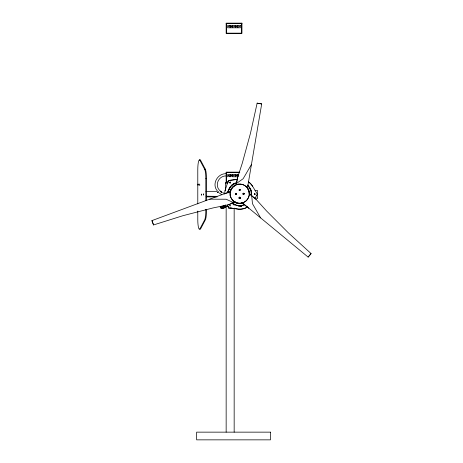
<?xml version="1.0" encoding="UTF-8"?>
<svg xmlns="http://www.w3.org/2000/svg" width="463" height="463" viewBox="0 0 463 463"><rect width="100%" height="100%" fill="white"/><g stroke="black" fill="none" stroke-linecap="round" stroke-linejoin="round"><path stroke-width="0.69" d="M239.215 189.737C238.705 190.588 240.395 189.5 239.626 189.697M239.273 197.423L239.296 197.996M243.098 193.551L243.046 194.2M244.007 193.586L243.972 194.159L243.741 193.708M228.635 26.738L228.954 26.437M229.069 26.704L228.896 26.42M231.251 26.79L231.419 26.414L231.598 26.802M231.656 26.692L231.529 26.854M234.168 26.472L233.85 26.808L234.209 26.518M236.657 26.866L236.471 26.449L236.761 26.808M239.174 26.414L239.122 26.866L239.29 26.437M224.682 194.078L224.989 190.744M239.197 190.368L239.834 190.114M239.562 198.413L239.296 197.73M229.631 182.387L229.677 182.821M230.539 182.509L230.476 182.821M236.367 193.899C236.506 194.101 235.036 194.304 235.395 193.609L235.493 193.389M239.412 189.98L239.487 190.536M239.139 197.84L239.307 197.307M239.487 198.424L239.365 197.933M239.348 198.1L239.579 197.655M239.267 197.539L239.602 198.303L240.586 197.736M243.955 194.269L243.845 193.54M255.182 194.315L254.853 193.702L254.291 194.078M203.431 194.205L203.546 193.818L203.454 195.131M236.269 184.945L237.455 177.96L242.305 163.126L250.483 133.228L257.139 103.156L261.693 103.915L247.433 188.227M237.455 177.96L236.495 183.441L243.15 178.724L251.421 164.527M199.663 184.031L199.756 185.345L199.64 184.957M235.43 193.76L235.505 194.171M236.008 194.182L236.026 193.453M236.269 194.211L236.304 193.829M239.249 189.622L239.238 190.31M239.249 189.888L239.377 190.235M240.089 190.073L240.048 189.546M240.181 197.574C239.168 198.314 240.32 197.736 239.718 197.354M243.098 193.621L243.283 193.25M243.133 193.708L243.063 194.269M224.989 190.814L227.842 182A2.309 2.303 0 0 1 229.474 180.367L237.091 179.349M227.877 191.948L228.705 189.402M229.631 182.474L230.076 182.046L230.522 182.474M229.631 205.526L230.076 205.144L230.522 205.526M250.657 188.638L250.587 188.736M229.121 189.338L230.279 187.341M235.783 193.453L235.551 194.107M243.133 193.505L243.509 193.169L243.984 193.54M254.893 198.332L256.739 195.345M229.677 182.364L230.198 182.15M230.406 182.92L230.308 182.109M235.505 193.713L235.904 193.441L236.223 193.754M236.234 194.228L236.304 193.638L236.367 193.945M239.412 197.869L240.002 197.568M309.597 255.362L311.072 253.55L288.31 232.796L266.532 210.937L256.137 199.431L248.99 193.331M218.166 192.157L217.581 192.643L218.328 191.775M242.259 202.736L308.126 257.092L311.072 253.55M309.006 256.068L308.126 257.092M238.595 206.076C238.399 206.087 238.567 206.064 238.555 206.035C242.658 206.44 242.438 205.873 239.932 206.081M239.319 189.593L240.048 189.616M239.319 189.859L240.042 189.859M240.025 190.108L239.481 190.299L239.51 189.651M239.927 190.143L239.938 190.524L239.365 190.131M236.113 194.13L236.142 193.598M243.197 193.673L243.741 193.546M243.908 193.922L243.474 194.153L243.434 193.8M240.083 198.06L239.602 198.257M240.083 198.129L239.348 198.031M230.406 182.833L229.752 182.833M243.509 193.742L243.116 194.124M218.409 191.971L217.743 192.452M231.425 185.431L233.595 183.857M227.449 192.255L227.883 192.035M227.582 192.186L227.993 191.966M232.93 184.644L234.428 183.776M239.938 190.189L239.481 190.229M235.58 193.378L236.28 193.592M236.113 194.061L235.551 194.038M243.816 194.003L243.359 194.049M240.019 197.481C238.607 196.885 240.147 199.026 240.158 197.336M243.347 193.893L243.729 193.881M225.122 206.787L224.734 205.468L225.099 206.793L226.285 206.266M225.568 206.787L225.099 206.793M230.308 182.908L229.845 182.908M254.615 193.702L254.291 194.315M254.968 194.541L254.615 194.587M230.308 206.006L229.677 205.832M152.732 222.819L153.542 224.949L182.954 215.694L212.911 207.962L228.155 204.831L235.54 201.897M152.368 221.829L151.928 220.614L230.701 191.393M224.792 193.783L230.753 191.572M228.155 204.831L235.476 202.117M239.51 189.454L239.967 189.529M235.684 193.32L236.223 193.488M243.388 193.268L243.926 193.43M239.568 197.134L240.1 197.302M248.07 185.119L247.815 185.177M225.909 173.671C217.367 173.538 211.481 184.332 217.384 191.005M226.297 175.917C217.923 175.685 214.004 186.537 220.701 191.283M216.823 196.341L206.104 196.214M237.091 179.418L229.474 180.437A2.309 2.303 0 0 0 227.842 182.069M226.158 23.381L241.917 23.381M226.39 33.162L241.686 33.162M197.782 203.888L197.782 169.551A9.63 1.673 90 0 1 199.455 159.926L200.572 160.25L205.254 169.128A9.63 1.673 -90 0 1 206.492 178.429L206.492 200.693M199.455 159.926L200.572 160.25M199.889 160.25L204.571 169.128L205.254 169.128M239.77 172.143L226.158 172.143L226.152 182.746M226.158 172.375L239.602 172.375M228.155 176.241L232.825 176.241M204.571 169.128A9.63 1.673 -90 0 1 205.809 178.429L206.492 178.429M226.39 182.156L227.779 182.156M228.305 182.387L225.655 182.387L225.655 190.38M225.655 183.157L227.646 183.157M255.003 190.496L257.567 190.496L257.567 198.21M205.966 191.335L217.147 191.335M206.539 196.885L217.106 196.885M238.908 197.857L240.314 197.857M254.858 198.21L257.567 198.181M238.908 198.32L240.314 198.32M227.975 206.266L225.655 206.266L225.655 204.825M232.223 208.228L228.375 208.228L228.375 206.272M209.687 199.188L226.141 199.229L233.572 202.626M239.684 197.111L240.1 197.568M231.297 185.489L231.558 185.524M261.693 103.915L260.328 103.724M254.737 193.737L255.182 194.078M230.099 208.02L236.321 208.871A15.1 15.059 0 0 0 247.155 207.291M220.185 191.375L221.922 192.434M257.139 103.156L259.419 103.573M239.481 190.496L239.296 190.351M239.921 197.417L239.458 197.464L239.834 197.441M239.139 197.799L239.498 198.39M222.691 192.643L225.059 193.644M220.631 191.67L221.158 191.879M220.92 191.798L221.279 191.971M219.294 193.002L221.632 194.599M231.795 203.112L234.087 204.901L233.994 204.281L234.081 204.976M239.371 198.239L239.157 197.915M249.569 194.009L256.137 199.431M241.692 202.47L248.77 208.309M221.349 191.971L221.8 192.365M221.609 192.29L221.476 192.145M241.206 205.873L241.483 206.145L241.264 205.925M244.007 193.922L243.509 193.441L243.254 194.055M260.64 217.911L252.457 203.674L251.687 195.554M228.832 189.552L228.791 189.465M239.238 190.241L239.377 190.507L239.348 190.212M240.1 197.232L240.181 197.915L240.1 197.498M151.928 220.614L153.542 224.949M227.42 204.976L227.848 206.336M250.564 188.968L251.392 191.514M243.984 193.47L244.007 193.852M236.28 193.522L236.304 193.91M234.075 204.866L234.018 204.588M234.058 204.791L234.012 204.409M243.405 193.169L243.463 193.696M251.259 192.897L251.259 195.253M241.686 23.381L241.686 33.394M238.028 174.482L238.028 176.791M234.932 204.658L232.93 203.454A11.552 11.529 0 0 0 244.476 204.548M234.162 208.049L234.162 432.147M232.582 176.791L232.582 174.482L230.273 174.482L230.273 176.791M230.001 176.791L230.001 174.482L227.692 174.482L227.692 176.791M226.39 23.381L226.39 33.394M226.39 172.375L226.39 182.387M226.152 206.602L226.152 432.147M206.492 209.311L206.492 210.746A9.63 1.673 90 0 1 205.254 220.047L200.572 228.925A9.63 1.673 90 0 1 199.703 228.925M205.809 178.429L205.809 200.693M205.809 209.311L205.809 210.746A9.63 1.673 90 0 1 204.571 220.047L199.889 228.925A9.63 1.673 -90 0 1 197.782 219.624L197.782 211.041M199.703 160.25A9.63 1.673 90 0 1 200.138 159.926M220.857 207.684A2.859 0.561 -16.6 0 1 221.459 206.753A2.859 0.561 -16.6 0 1 225.076 205.751L225.77 205.358L224.624 205.74A3.143 0.613 -16.6 0 0 220.747 207.036A3.143 0.613 -16.6 0 0 221.123 207.771M243.058 202.997A9.63 9.607 0 0 1 234.585 202.128M230.314 196.138A9.63 9.607 0 0 1 230.111 194.9M230.331 191.78A9.63 9.607 0 0 1 233.624 186.543M234.122 186.167A9.63 9.607 0 0 1 235.76 185.229M247.549 188.429A9.63 9.607 0 0 1 249.285 193.088M242.462 203.124A9.63 9.607 0 0 1 234.585 202.059M230.331 191.711A9.63 9.607 0 0 1 235.76 185.159M247.549 188.36A9.63 9.607 0 0 1 249.285 193.019M228.207 192.921A11.552 11.529 0 0 1 236.639 182.931M247.381 185.426A11.552 11.529 0 0 1 251.206 195.172M244.638 204.854A11.94 11.911 0 0 1 231.778 202.91M227.825 192.839A11.94 11.911 0 0 1 236.541 182.52M247.636 185.096A11.94 11.911 0 0 1 251.588 195.172M227.848 206.266A2.309 2.303 0 0 0 230.099 207.951L236.321 208.801A15.1 15.059 0 0 0 247.717 206.886M248.463 181.849A15.1 15.059 0 0 1 252.503 186.126L256.739 193.112A2.309 2.303 0 0 1 256.739 195.421M248.463 181.918A15.1 15.059 0 0 1 252.503 186.195M197.961 184.372C198.071 187.058 198.395 182.613 197.961 184.372M201.307 194.391C201.417 197.07 201.746 192.625 201.307 194.391M228.618 175.587L229.069 175.685L228.624 175.575M231.205 175.587L231.656 175.685L231.205 175.587M233.786 175.587L234.237 175.685L233.792 175.575M236.373 175.587L236.825 175.685L236.373 175.575M241.917 23.15L226.158 23.15L226.158 33.394L241.917 33.394L241.917 23.15M230.001 25.488L227.692 25.488L227.692 27.797L230.001 27.797L230.001 25.488M232.582 25.488L230.273 25.488L230.273 27.797L232.582 27.797L232.582 25.488M235.169 25.488L232.86 25.488L232.86 27.797L235.169 27.797L235.169 25.488M237.756 25.488L235.441 25.488L235.441 27.797L237.756 27.797L237.756 25.488M240.338 25.488L238.028 25.488L238.028 27.797L240.338 27.797L240.338 25.488M235.169 174.482L232.86 174.482L232.86 176.791L235.169 176.791L235.169 174.482M237.756 174.482L235.441 174.482L235.441 176.791L237.756 176.791L237.756 174.482M270.467 432.147L196.642 432.147L196.642 439.85L270.467 439.85L270.467 432.147M250.003 188.782L249.424 187.787L250.003 188.835M233.56 201.127A9.63 9.607 0 0 0 249.192 195.328A9.63 9.607 0 0 0 236.344 184.72A9.63 9.607 0 0 0 233.56 201.127M233.56 201.058A9.63 9.607 0 0 0 249.192 195.259A9.63 9.607 0 0 0 236.344 184.65A9.63 9.607 0 0 0 233.56 201.058M222.234 208.448A2.575 0.504 -16.6 0 0 225.875 206.932A2.575 0.504 -16.6 0 0 222.107 207.574A2.575 0.504 -16.6 0 0 222.234 208.448M222.338 208.379A2.344 0.457 -16.6 0 0 225.655 206.996A2.344 0.457 -16.6 0 0 222.223 207.58A2.344 0.457 -16.6 0 0 222.338 208.379"/></g></svg>
